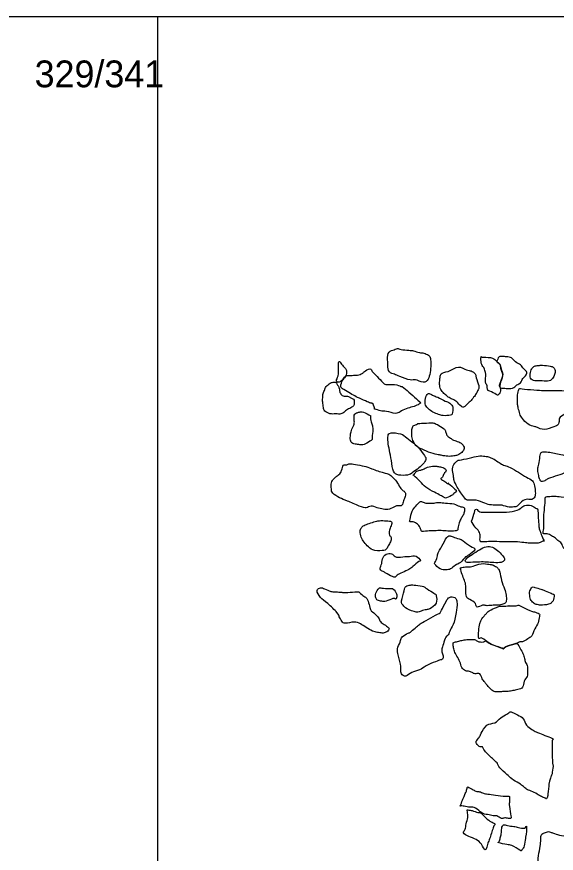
# Model space of a CAD drawing. Extents: x -290.1 to -249.4, y -285.3 to -250.8.
# Drawn here: x -281.32 to -276.28, y -269.8 to -262 of the extents above; entities that cross this region are included whole.
import ezdxf

# ---------------------------------------------------------------- set-up
doc = ezdxf.new("R2010")
doc.units = 0
for name, color, linetype in [('Quadrats', 7, 'Continuous'), ('Stone_Masonry', 7, 'Continuous'), ('Unit Numbers', 7, 'Continuous')]:
    doc.layers.add(name, color=color, linetype=linetype)

msp = doc.modelspace()

# ---------------------------------------------------------------- linework, layer by layer
at = {"layer": 'Quadrats'}
msp.add_line((-280, -270), (-280, -262), dxfattribs=at)
msp.add_lwpolyline([(-260, -262), (-290, -262), (-290, -270), (-290, -272), (-290, -278), (-280, -278), (-280, -282), (-272, -282), (-270, -282), (-259, -282), (-259, -278), (-260, -278), (-260, -274), (-260, -272), (-260, -270), (-260, -262)], dxfattribs=at)
at = {"layer": 'Stone_Masonry'}
msp.add_lwpolyline([(-276.94, -267.819), (-276.931, -267.827), (-276.914, -267.839), (-276.892, -267.85), (-276.857, -267.864), (-276.808, -267.882), (-276.774, -267.893), (-276.771, -267.893), (-276.771, -267.889), (-276.769, -267.885), (-276.76, -267.878), (-276.747, -267.872), (-276.723, -267.864), (-276.701, -267.858), (-276.667, -267.848), (-276.651, -267.843), (-276.647, -267.841)], dxfattribs=at)
for points, degree in [([(-277.645, -265.3872), (-277.62, -265.3907), (-277.61, -265.372), (-277.516, -265.423), (-277.475, -265.384), (-277.459, -265.321), (-277.451, -265.241), (-277.455, -265.18), (-277.47, -265.156), (-277.521, -265.133), (-277.555, -265.136), (-277.621, -265.111), (-277.647, -265.112), (-277.745, -265.103), (-277.759, -265.089), (-277.809, -265.111), (-277.859, -265.122), (-277.855, -265.234), (-277.856, -265.243), (-277.85, -265.322), (-277.786, -265.333), (-277.76, -265.351), (-277.67, -265.3837), (-277.645, -265.3872)], 3), ([(-278.2778, -265.25), (-278.288, -265.2367), (-278.306, -265.202), (-278.318, -265.23), (-278.313, -265.28), (-278.313, -265.35), (-278.345, -265.404), (-278.309, -265.412), (-278.275, -265.386), (-278.243, -265.352), (-278.237, -265.302), (-278.245, -265.282), (-278.2677, -265.2633), (-278.2778, -265.25)], 3), ([(-276.8075, -265.4238), (-276.8027, -265.4023), (-276.772, -265.339), (-276.795, -265.301), (-276.808, -265.239), (-276.812, -265.239), (-276.841, -265.215), (-276.865, -265.178), (-276.974, -265.173), (-276.982, -265.176), (-276.985, -265.154), (-276.987, -265.24), (-276.96, -265.265), (-276.934, -265.333), (-276.95, -265.408), (-276.929, -265.431), (-276.927, -265.455), (-276.924, -265.49), (-276.914, -265.481), (-276.828, -265.53), (-276.834, -265.532), (-276.805, -265.512), (-276.801, -265.468), (-276.8123, -265.4453), (-276.8075, -265.4238)], 3), ([(-276.816, -265.443), (-276.81, -265.454), (-276.805, -265.464), (-276.778, -265.464), (-276.75, -265.465), (-276.719, -265.47), (-276.691, -265.463), (-276.668, -265.453), (-276.654, -265.431), (-276.613, -265.419), (-276.598, -265.368), (-276.556, -265.342), (-276.556, -265.307), (-276.589, -265.284), (-276.61, -265.243), (-276.666, -265.224), (-276.696, -265.174), (-276.75, -265.171), (-276.785, -265.167), (-276.821, -265.167), (-276.828, -265.194), (-276.835, -265.208), (-276.838, -265.213), (-276.838, -265.215)], 3), ([(-276.838, -265.215), (-276.828, -265.223), (-276.817, -265.233), (-276.809, -265.241), (-276.805, -265.257), (-276.802, -265.285), (-276.799, -265.291), (-276.793, -265.308), (-276.786, -265.324), (-276.783, -265.345), (-276.79, -265.369), (-276.802, -265.401), (-276.811, -265.423), (-276.816, -265.443)], 2), ([(-277.9402, -265.3688), (-277.959, -265.3487), (-278.001, -265.304), (-277.998, -265.319), (-278.014, -265.267), (-278.085, -265.315), (-278.086, -265.325), (-278.137, -265.345), (-278.182, -265.341), (-278.191, -265.349), (-278.243, -265.341), (-278.265, -265.364), (-278.293, -265.422), (-278.292, -265.443), (-278.299, -265.459), (-278.234, -265.493), (-278.173, -265.532), (-278.128, -265.554), (-278.035, -265.596), (-278.012, -265.604), (-277.993, -265.6), (-277.972, -265.673), (-277.986, -265.65), (-277.917, -265.682), (-277.877, -265.673), (-277.772, -265.708), (-277.746, -265.685), (-277.683, -265.651), (-277.624, -265.64), (-277.565, -265.618), (-277.549, -265.597), (-277.54, -265.606), (-277.74, -265.424), (-277.724, -265.463), (-277.755, -265.425), (-277.881, -265.431), (-277.888, -265.425), (-277.9213, -265.389), (-277.9402, -265.3688)], 3), ([(-277.1197, -265.2928), (-277.1393, -265.2847), (-277.2, -265.246), (-277.268, -265.31), (-277.36, -265.316), (-277.368, -265.364), (-277.372, -265.407), (-277.372, -265.45), (-277.349, -265.5), (-277.314, -265.525), (-277.285, -265.554), (-277.244, -265.571), (-277.215, -265.583), (-277.168, -265.642), (-277.143, -265.645), (-277.116, -265.612), (-277.077, -265.579), (-277.045, -265.538), (-277.024, -265.508), (-277.008, -265.467), (-276.998, -265.455), (-277.037, -265.352), (-277.029, -265.333), (-277.082, -265.295), (-277.1, -265.301), (-277.1197, -265.2928)], 3), ([(-276.341, -265.2587), (-276.359, -265.2557), (-276.423, -265.245), (-276.446, -265.254), (-276.474, -265.253), (-276.485, -265.259), (-276.508, -265.27), (-276.524, -265.315), (-276.533, -265.377), (-276.486, -265.398), (-276.414, -265.394), (-276.343, -265.406), (-276.309, -265.362), (-276.294, -265.33), (-276.29, -265.287), (-276.315, -265.263), (-276.323, -265.2617), (-276.341, -265.2587)], 3), ([(-278.4413, -265.6768), (-278.4313, -265.687), (-278.394, -265.709), (-278.34, -265.701), (-278.288, -265.71), (-278.26, -265.683), (-278.22, -265.656), (-278.181, -265.637), (-278.167, -265.62), (-278.167, -265.584), (-278.168, -265.565), (-278.204, -265.557), (-278.216, -265.536), (-278.265, -265.543), (-278.295, -265.52), (-278.308, -265.487), (-278.304, -265.461), (-278.341, -265.406), (-278.336, -265.41), (-278.367, -265.408), (-278.39, -265.411), (-278.436, -265.451), (-278.441, -265.478), (-278.46, -265.511), (-278.462, -265.557), (-278.464, -265.591), (-278.454, -265.648), (-278.4513, -265.6667), (-278.4413, -265.6768)], 3), ([(-277.318, -265.584), (-277.336, -265.5757), (-277.4, -265.541), (-277.431, -265.537), (-277.461, -265.511), (-277.491, -265.511), (-277.508, -265.578), (-277.507, -265.623), (-277.475, -265.658), (-277.437, -265.689), (-277.375, -265.709), (-277.348, -265.723), (-277.256, -265.718), (-277.253, -265.706), (-277.25, -265.676), (-277.242, -265.63), (-277.292, -265.591), (-277.3, -265.5923), (-277.318, -265.584)], 3), ([(-276.0842, -265.4858), (-276.109, -265.483), (-276.205, -265.489), (-276.163, -265.487), (-276.366, -265.486), (-276.39, -265.486), (-276.486, -265.482), (-276.623, -265.467), (-276.629, -265.462), (-276.648, -265.533), (-276.643, -265.567), (-276.644, -265.624), (-276.639, -265.64), (-276.622, -265.711), (-276.607, -265.739), (-276.545, -265.81), (-276.482, -265.823), (-276.466, -265.826), (-276.401, -265.861), (-276.293, -265.818), (-276.262, -265.81), (-276.254, -265.76), (-276.263, -265.74), (-276.174, -265.688), (-276.144, -265.677), (-276.067, -265.643), (-276.056, -265.579), (-276.04, -265.581), (-276.056, -265.506), (-276.0593, -265.4887), (-276.0842, -265.4858)], 3), ([(-278.0498, -265.977), (-278.0313, -265.9667), (-277.99, -265.934), (-278.006, -265.951), (-277.993, -265.86), (-277.996, -265.812), (-278.009, -265.784), (-278.023, -265.716), (-278.001, -265.727), (-278.093, -265.679), (-278.12, -265.687), (-278.136, -265.69), (-278.177, -265.705), (-278.164, -265.778), (-278.169, -265.802), (-278.198, -265.864), (-278.203, -265.898), (-278.207, -265.951), (-278.188, -265.986), (-278.132, -265.987), (-278.101, -265.996), (-278.0683, -265.9873), (-278.0498, -265.977)], 3), ([(-277.3352, -265.8382), (-277.349, -265.828), (-277.401, -265.798), (-277.424, -265.788), (-277.457, -265.785), (-277.579, -265.795), (-277.564, -265.788), (-277.608, -265.816), (-277.617, -265.806), (-277.632, -265.854), (-277.631, -265.877), (-277.632, -265.929), (-277.609, -265.974), (-277.593, -266.007), (-277.542, -266.03), (-277.449, -266.073), (-277.375, -266.085), (-277.355, -266.09), (-277.294, -266.102), (-277.235, -266.096), (-277.206, -266.09), (-277.176, -266.073), (-277.135, -266.038), (-277.148, -265.991), (-277.191, -265.961), (-277.248, -265.95), (-277.259, -265.934), (-277.299, -265.913), (-277.308, -265.894), (-277.318, -265.859), (-277.3213, -265.8483), (-277.3352, -265.8382)], 3), ([(-277.7362, -265.89), (-277.7627, -265.8817), (-277.842, -265.875), (-277.854, -265.903), (-277.855, -265.961), (-277.839, -266.045), (-277.821, -266.133), (-277.806, -266.255), (-277.762, -266.277), (-277.66, -266.279), (-277.624, -266.251), (-277.562, -266.206), (-277.522, -266.172), (-277.492, -266.124), (-277.506, -266.1), (-277.56, -266.025), (-277.609, -265.977), (-277.683, -265.925), (-277.7097, -265.8983), (-277.7362, -265.89)], 3), ([(-276.435, -266.102), (-276.438, -266.1227), (-276.446, -266.182), (-276.459, -266.212), (-276.449, -266.267), (-276.44, -266.317), (-276.431, -266.313), (-276.438, -266.337), (-276.383, -266.33), (-276.369, -266.306), (-276.264, -266.278), (-276.196, -266.25), (-276.183, -266.233), (-276.159, -266.21), (-276.171, -266.139), (-276.152, -266.111), (-276.204, -266.088), (-276.274, -266.078), (-276.327, -266.061), (-276.392, -266.057), (-276.428, -266.058), (-276.432, -266.0813), (-276.435, -266.102)], 3), ([(-276.8882, -266.5528), (-276.8653, -266.555), (-276.806, -266.555), (-276.801, -266.55), (-276.716, -266.581), (-276.66, -266.563), (-276.658, -266.579), (-276.589, -266.497), (-276.537, -266.5), (-276.503, -266.505), (-276.475, -266.468), (-276.479, -266.42), (-276.485, -266.359), (-276.508, -266.316), (-276.579, -266.287), (-276.651, -266.235), (-276.736, -266.189), (-276.773, -266.185), (-276.817, -266.158), (-276.861, -266.124), (-276.906, -266.107), (-276.944, -266.097), (-277.01, -266.093), (-277.088, -266.115), (-277.208, -266.139), (-277.192, -266.132), (-277.244, -266.171), (-277.254, -266.228), (-277.238, -266.299), (-277.239, -266.33), (-277.193, -266.409), (-277.178, -266.435), (-277.134, -266.496), (-277.107, -266.515), (-277.033, -266.498), (-276.943, -266.542), (-276.911, -266.5507), (-276.8882, -266.5528)], 3), ([(-278.055, -266.5782), (-278.0397, -266.5753), (-278.015, -266.554), (-277.954, -266.581), (-277.898, -266.594), (-277.84, -266.6), (-277.78, -266.559), (-277.748, -266.559), (-277.721, -266.566), (-277.706, -266.509), (-277.697, -266.488), (-277.683, -266.437), (-277.71, -266.421), (-277.738, -266.397), (-277.774, -266.329), (-277.811, -266.292), (-277.843, -266.263), (-277.88, -266.258), (-278.017, -266.212), (-278.069, -266.189), (-278.163, -266.176), (-278.216, -266.162), (-278.235, -266.184), (-278.273, -266.169), (-278.282, -266.236), (-278.31, -266.272), (-278.344, -266.29), (-278.359, -266.313), (-278.385, -266.337), (-278.38, -266.411), (-278.381, -266.439), (-278.299, -266.492), (-278.246, -266.508), (-278.107, -266.571), (-278.0703, -266.581), (-278.055, -266.5782)], 3), ([(-277.2282, -266.404), (-277.2423, -266.391), (-277.305, -266.341), (-277.279, -266.356), (-277.313, -266.347), (-277.311, -266.336), (-277.379, -266.305), (-277.337, -266.299), (-277.337, -266.259), (-277.296, -266.232), (-277.341, -266.198), (-277.387, -266.195), (-277.396, -266.193), (-277.412, -266.186), (-277.494, -266.201), (-277.522, -266.22), (-277.543, -266.227), (-277.588, -266.234), (-277.602, -266.261), (-277.617, -266.278), (-277.628, -266.265), (-277.544, -266.337), (-277.512, -266.386), (-277.412, -266.437), (-277.359, -266.465), (-277.33, -266.481), (-277.32, -266.496), (-277.231, -266.451), (-277.251, -266.449), (-277.206, -266.428), (-277.22, -266.419), (-277.214, -266.417), (-277.2282, -266.404)], 3), ([(-277.316, -266.536), (-277.3397, -266.534), (-277.371, -266.524), (-277.431, -266.538), (-277.443, -266.533), (-277.491, -266.539), (-277.526, -266.526), (-277.555, -266.513), (-277.594, -266.568), (-277.631, -266.6), (-277.648, -266.699), (-277.657, -266.715), (-277.605, -266.706), (-277.566, -266.744), (-277.563, -266.746), (-277.541, -266.786), (-277.549, -266.804), (-277.46, -266.793), (-277.425, -266.794), (-277.354, -266.79), (-277.3, -266.797), (-277.215, -266.797), (-277.2, -266.784), (-277.201, -266.765), (-277.184, -266.699), (-277.165, -266.669), (-277.144, -266.638), (-277.139, -266.602), (-277.134, -266.572), (-277.188, -266.571), (-277.229, -266.536), (-277.2923, -266.538), (-277.316, -266.536)], 3), ([(-276.2278, -266.9208), (-276.2213, -266.936), (-276.222, -266.984), (-276.103, -266.94), (-276.051, -266.895), (-276.023, -266.855), (-276.02, -266.792), (-276.005, -266.747), (-276.008, -266.653), (-276.03, -266.623), (-276.039, -266.574), (-276.041, -266.524), (-276.101, -266.499), (-276.1, -266.497), (-276.256, -266.472), (-276.292, -266.472), (-276.364, -266.472), (-276.376, -266.477), (-276.389, -266.483), (-276.384, -266.524), (-276.398, -266.63), (-276.4, -266.694), (-276.396, -266.776), (-276.415, -266.829), (-276.366, -266.815), (-276.328, -266.841), (-276.289, -266.861), (-276.261, -266.893), (-276.2343, -266.9057), (-276.2278, -266.9208)], 3), ([(-276.6632, -266.896), (-276.6383, -266.897), (-276.577, -266.905), (-276.534, -266.91), (-276.497, -266.909), (-276.447, -266.91), (-276.42, -266.895), (-276.398, -266.887), (-276.392, -266.897), (-276.427, -266.818), (-276.433, -266.795), (-276.445, -266.774), (-276.446, -266.711), (-276.454, -266.672), (-276.451, -266.58), (-276.472, -266.592), (-276.512, -266.55), (-276.583, -266.555), (-276.607, -266.577), (-276.655, -266.611), (-276.785, -266.623), (-276.83, -266.619), (-276.907, -266.623), (-276.938, -266.617), (-277.001, -266.625), (-277.028, -266.58), (-277.048, -266.608), (-277.039, -266.601), (-277.077, -266.722), (-277.083, -266.689), (-277.035, -266.772), (-277.023, -266.773), (-276.988, -266.823), (-276.996, -266.862), (-276.994, -266.885), (-276.992, -266.897), (-276.965, -266.898), (-276.896, -266.893), (-276.85, -266.893), (-276.726, -266.899), (-276.688, -266.895), (-276.6632, -266.896)], 3), ([(-277.9743, -266.9768), (-277.9463, -266.982), (-277.871, -266.974), (-277.885, -266.976), (-277.87, -266.968), (-277.842, -266.923), (-277.826, -266.885), (-277.817, -266.854), (-277.844, -266.836), (-277.841, -266.808), (-277.844, -266.794), (-277.822, -266.745), (-277.812, -266.703), (-277.845, -266.703), (-277.925, -266.696), (-277.968, -266.706), (-278.029, -266.724), (-278.08, -266.744), (-278.103, -266.763), (-278.116, -266.799), (-278.105, -266.853), (-278.077, -266.901), (-278.039, -266.943), (-278.0023, -266.9717), (-277.9743, -266.9768)], 3), ([(-277.0978, -267.0197), (-277.0807, -267.0093), (-277.016, -266.962), (-277.081, -266.944), (-277.16, -266.878), (-277.181, -266.872), (-277.256, -266.849), (-277.27, -266.84), (-277.302, -266.838), (-277.351, -266.943), (-277.393, -267.007), (-277.388, -267.029), (-277.42, -267.105), (-277.427, -267.089), (-277.367, -267.161), (-277.307, -267.156), (-277.27, -267.157), (-277.225, -267.11), (-277.18, -267.098), (-277.119, -267.024), (-277.115, -267.03), (-277.0978, -267.0197)], 3), ([(-277.861, -267.195), (-277.8433, -267.205), (-277.784, -267.239), (-277.774, -267.205), (-277.722, -267.184), (-277.651, -267.151), (-277.629, -267.134), (-277.554, -267.067), (-277.54, -267.083), (-277.587, -267.015), (-277.659, -267.037), (-277.684, -267.029), (-277.787, -267.049), (-277.805, -267.007), (-277.857, -267.001), (-277.907, -267.036), (-277.908, -267.105), (-277.931, -267.143), (-277.923, -267.162), (-277.89, -267.179), (-277.8787, -267.185), (-277.861, -267.195)], 3), ([(-276.8665, -266.9517), (-276.883, -266.9433), (-276.921, -266.934), (-276.981, -266.958), (-277.051, -267.005), (-277.119, -267.041), (-277.143, -267.089), (-277.088, -267.089), (-276.994, -267.084), (-276.934, -267.084), (-276.866, -267.092), (-276.788, -267.092), (-276.762, -267.066), (-276.768, -267.04), (-276.822, -266.984), (-276.85, -266.96), (-276.8665, -266.9517)], 3), ([(-276.9382, -267.4912), (-276.9247, -267.4927), (-276.878, -267.488), (-276.846, -267.486), (-276.815, -267.489), (-276.767, -267.472), (-276.749, -267.465), (-276.747, -267.404), (-276.756, -267.354), (-276.79, -267.281), (-276.807, -267.185), (-276.819, -267.15), (-276.837, -267.132), (-276.878, -267.108), (-276.902, -267.109), (-276.982, -267.092), (-277.069, -267.128), (-277.096, -267.132), (-277.141, -267.129), (-277.186, -267.144), (-277.178, -267.135), (-277.164, -267.202), (-277.136, -267.255), (-277.125, -267.312), (-277.126, -267.338), (-277.126, -267.418), (-277.097, -267.43), (-277.022, -267.471), (-277.038, -267.519), (-276.959, -267.479), (-276.9517, -267.4897), (-276.9382, -267.4912)], 3), ([(-277.8698, -267.4508), (-277.8507, -267.445), (-277.794, -267.415), (-277.782, -267.436), (-277.772, -267.422), (-277.764, -267.383), (-277.809, -267.327), (-277.828, -267.333), (-277.924, -267.328), (-277.93, -267.318), (-277.976, -267.379), (-277.966, -267.421), (-277.956, -267.445), (-277.909, -267.45), (-277.889, -267.4567), (-277.8698, -267.4508)], 3), ([(-277.6752, -267.521), (-277.6527, -267.5337), (-277.574, -267.561), (-277.55, -267.541), (-277.488, -267.527), (-277.474, -267.53), (-277.388, -267.474), (-277.403, -267.388), (-277.411, -267.381), (-277.497, -267.332), (-277.522, -267.306), (-277.625, -267.298), (-277.634, -267.297), (-277.699, -267.31), (-277.692, -267.337), (-277.739, -267.466), (-277.709, -267.485), (-277.6977, -267.5083), (-277.6752, -267.521)], 3), ([(-276.4097, -267.487), (-276.387, -267.4857), (-276.325, -267.475), (-276.333, -267.458), (-276.31, -267.458), (-276.3, -267.381), (-276.307, -267.388), (-276.349, -267.366), (-276.426, -267.338), (-276.4, -267.345), (-276.477, -267.323), (-276.489, -267.318), (-276.506, -267.312), (-276.533, -267.355), (-276.534, -267.379), (-276.528, -267.41), (-276.527, -267.431), (-276.497, -267.471), (-276.461, -267.483), (-276.4323, -267.4883), (-276.4097, -267.487)], 3), ([(-277.9478, -267.5947), (-277.9603, -267.579), (-278.007, -267.541), (-278.017, -267.536), (-278.028, -267.482), (-278.05, -267.416), (-278.071, -267.409), (-278.127, -267.365), (-278.122, -267.358), (-278.243, -267.371), (-278.279, -267.368), (-278.302, -267.365), (-278.379, -267.361), (-278.391, -267.358), (-278.468, -267.325), (-278.473, -267.323), (-278.531, -267.339), (-278.485, -267.422), (-278.425, -267.458), (-278.309, -267.573), (-278.313, -267.588), (-278.283, -267.641), (-278.26, -267.665), (-278.166, -267.636), (-278.107, -267.661), (-278.06, -267.692), (-277.993, -267.735), (-277.954, -267.74), (-277.902, -267.749), (-277.874, -267.744), (-277.835, -267.713), (-277.851, -267.689), (-277.903, -267.661), (-277.932, -267.635), (-277.9353, -267.6103), (-277.9478, -267.5947)], 3), ([(-277.3363, -267.8483), (-277.3297, -267.8267), (-277.313, -267.768), (-277.29, -267.776), (-277.275, -267.711), (-277.231, -267.665), (-277.211, -267.505), (-277.208, -267.496), (-277.207, -267.465), (-277.22, -267.405), (-277.286, -267.41), (-277.304, -267.44), (-277.365, -267.554), (-277.359, -267.555), (-277.454, -267.606), (-277.543, -267.653), (-277.561, -267.671), (-277.614, -267.709), (-277.656, -267.754), (-277.651, -267.735), (-277.737, -267.789), (-277.726, -267.807), (-277.767, -267.886), (-277.766, -267.924), (-277.73, -268.052), (-277.732, -268.088), (-277.736, -268.128), (-277.687, -268.163), (-277.637, -268.109), (-277.552, -268.096), (-277.51, -268.053), (-277.397, -268.009), (-277.361, -267.996), (-277.342, -267.996), (-277.335, -267.962), (-277.352, -267.918), (-277.353, -267.898), (-277.343, -267.87), (-277.3363, -267.8483)], 3), ([(-276.741, -267.8693), (-276.7187, -267.8613), (-276.642, -267.844), (-276.628, -267.826), (-276.589, -267.833), (-276.531, -267.786), (-276.514, -267.786), (-276.484, -267.703), (-276.447, -267.655), (-276.441, -267.584), (-276.43, -267.568), (-276.496, -267.545), (-276.509, -267.551), (-276.644, -267.477), (-276.636, -267.497), (-276.749, -267.493), (-276.7, -267.494), (-276.806, -267.496), (-276.815, -267.498), (-276.9, -267.531), (-276.923, -267.552), (-276.948, -267.578), (-276.956, -267.589), (-277, -267.632), (-277.016, -267.826), (-276.987, -267.775), (-276.929, -267.832), (-276.879, -267.858), (-276.764, -267.896), (-276.776, -267.892), (-276.7633, -267.8773), (-276.741, -267.8693)], 3), ([(-276.647, -267.841), (-276.638, -267.857), (-276.619, -267.894), (-276.591, -267.938), (-276.578, -267.986), (-276.573, -268.022), (-276.544, -268.06), (-276.556, -268.102), (-276.545, -268.155), (-276.592, -268.191), (-276.586, -268.261), (-276.643, -268.274), (-276.689, -268.284), (-276.73, -268.293), (-276.774, -268.293), (-276.812, -268.294), (-276.866, -268.301), (-276.903, -268.257), (-276.935, -268.231), (-276.947, -268.204), (-276.975, -268.179), (-276.992, -268.115), (-277.035, -268.131), (-277.062, -268.121), (-277.089, -268.101), (-277.131, -268.104), (-277.169, -268.073), (-277.177, -268.013), (-277.211, -267.964), (-277.236, -267.913), (-277.242, -267.878), (-277.251, -267.83), (-277.214, -267.831), (-277.173, -267.817), (-277.132, -267.808), (-277.08, -267.806), (-277.044, -267.805), (-277.017, -267.825), (-276.991, -267.831), (-276.963, -267.833), (-276.949, -267.823), (-276.94, -267.819)], 3), ([(-276.3222, -269.0583), (-276.319, -269.043), (-276.309, -268.977), (-276.318, -268.97), (-276.32, -268.916), (-276.321, -268.838), (-276.321, -268.795), (-276.321, -268.734), (-276.302, -268.734), (-276.367, -268.711), (-276.45, -268.675), (-276.468, -268.674), (-276.505, -268.647), (-276.568, -268.612), (-276.584, -268.54), (-276.644, -268.51), (-276.699, -268.485), (-276.712, -268.477), (-276.739, -268.501), (-276.804, -268.533), (-276.851, -268.594), (-276.934, -268.588), (-276.992, -268.697), (-276.997, -268.715), (-277.037, -268.762), (-277.029, -268.773), (-277.004, -268.814), (-276.966, -268.8), (-276.965, -268.838), (-276.868, -268.929), (-276.831, -268.955), (-276.822, -268.999), (-276.733, -269.071), (-276.708, -269.105), (-276.623, -269.151), (-276.587, -269.178), (-276.564, -269.206), (-276.519, -269.218), (-276.458, -269.249), (-276.421, -269.273), (-276.382, -269.29), (-276.372, -269.296), (-276.367, -269.28), (-276.361, -269.265), (-276.35, -269.135), (-276.345, -269.129), (-276.328, -269.069), (-276.3253, -269.0737), (-276.3222, -269.0583)], 3), ([(-276.8383, -269.4527), (-276.8253, -269.4573), (-276.788, -269.484), (-276.775, -269.469), (-276.738, -269.473), (-276.696, -269.483), (-276.71, -269.449), (-276.725, -269.324), (-276.717, -269.342), (-276.719, -269.298), (-276.719, -269.266), (-276.726, -269.271), (-276.829, -269.265), (-276.913, -269.247), (-276.956, -269.248), (-276.988, -269.225), (-277.025, -269.227), (-277.061, -269.207), (-277.072, -269.2), (-277.102, -269.188), (-277.114, -269.174), (-277.12, -269.23), (-277.133, -269.238), (-277.147, -269.284), (-277.155, -269.295), (-277.18, -269.371), (-277.188, -269.357), (-277.142, -269.36), (-277.089, -269.375), (-277.036, -269.366), (-276.977, -269.435), (-276.925, -269.437), (-276.866, -269.456), (-276.8513, -269.448), (-276.8383, -269.4527)], 3), ([(-276.9807, -269.7162), (-276.9667, -269.737), (-276.942, -269.795), (-276.928, -269.726), (-276.913, -269.688), (-276.897, -269.643), (-276.879, -269.585), (-276.866, -269.539), (-276.846, -269.528), (-276.879, -269.512), (-276.922, -269.492), (-276.994, -269.412), (-277.007, -269.428), (-277.073, -269.397), (-277.101, -269.402), (-277.116, -269.39), (-277.114, -269.408), (-277.102, -269.467), (-277.128, -269.525), (-277.125, -269.582), (-277.165, -269.61), (-277.102, -269.645), (-277.026, -269.67), (-276.9947, -269.6953), (-276.9807, -269.7162)], 3), ([(-276.563, -269.6183), (-276.561, -269.6003), (-276.557, -269.523), (-276.57, -269.577), (-276.643, -269.56), (-276.673, -269.549), (-276.744, -269.544), (-276.778, -269.526), (-276.795, -269.568), (-276.794, -269.622), (-276.806, -269.653), (-276.814, -269.701), (-276.84, -269.696), (-276.728, -269.727), (-276.711, -269.715), (-276.604, -269.787), (-276.61, -269.774), (-276.598, -269.765), (-276.575, -269.725), (-276.569, -269.631), (-276.565, -269.6363), (-276.563, -269.6183)], 3), ([(-276.0562, -270.121), (-276.0437, -270.1143), (-275.997, -270.079), (-275.998, -270.063), (-275.98, -269.988), (-275.949, -269.945), (-275.954, -269.879), (-275.931, -269.85), (-275.904, -269.744), (-275.883, -269.751), (-275.933, -269.698), (-276.008, -269.688), (-276.071, -269.654), (-276.165, -269.639), (-276.26, -269.636), (-276.313, -269.607), (-276.34, -269.607), (-276.348, -269.594), (-276.398, -269.611), (-276.407, -269.616), (-276.429, -269.627), (-276.426, -269.687), (-276.436, -269.747), (-276.453, -269.855), (-276.453, -269.916), (-276.458, -269.959), (-276.455, -270.06), (-276.448, -270.093), (-276.449, -270.116), (-276.419, -270.103), (-276.33, -270.098), (-276.247, -270.104), (-276.235, -270.115), (-276.09, -270.124), (-276.072, -270.119), (-276.0687, -270.1277), (-276.0562, -270.121)], 3)]:
    msp.add_open_spline(points, degree=degree, dxfattribs=at)

# ---------------------------------------------------------------- texts
at = {"layer": 'Unit Numbers'}
msp.add_text('329/341', height=0.25, dxfattribs=at).set_placement((-281.1498, -262.658))

doc.saveas('drawing.dxf')
